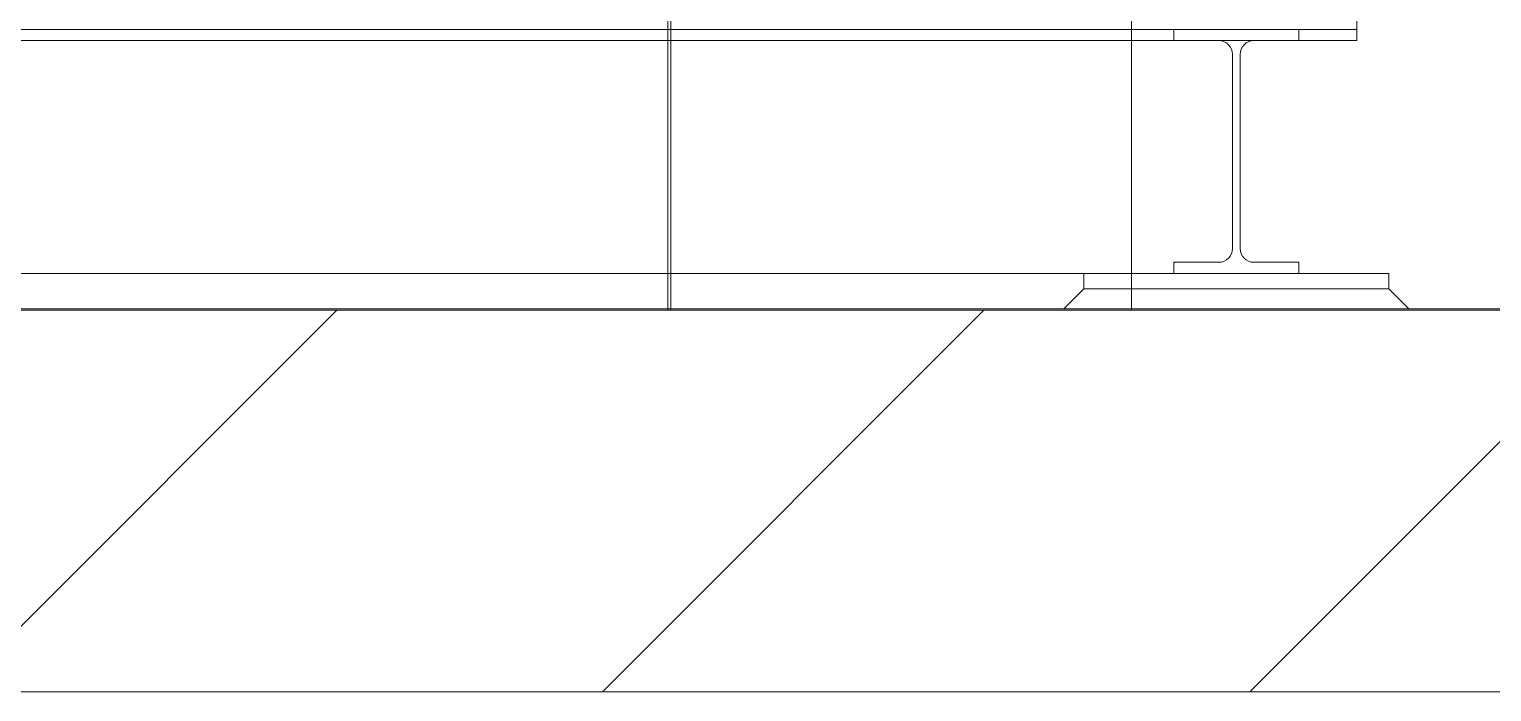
# Model space of a CAD drawing. Header units: millimetres. Extents: x 51154 to 151340, y -24069 to 30962.
# Drawn here: x 109761 to 110720, y -4100 to -3666 of the extents above; entities that cross this region are included whole.
import ezdxf

# ---------------------------------------------------------------- set-up
doc = ezdxf.new("R2010")
doc.units = ezdxf.units.MM
doc.linetypes.add('Осевые', pattern=[6350, 1270, -952.5, 3175, -952.5])
for name, color, linetype, lineweight, true_color in [('Ломаная-1-1', 9, 'Continuous', 9, 0x808080), ('Оси-3', 7, 'Осевые', 9, 0xaaaaaa), ('Партер_ТХ_для_Разрез_dwg _2_-1', 9, 'Continuous', 9, 0x808080)]:
    doc.layers.add(name, color=color, linetype=linetype, lineweight=lineweight, true_color=true_color)
for name, color, linetype, lineweight in [('Стены', 7, 'Continuous', 9), ('Структура _1_', 7, 'Continuous', 18), ('Штриховка разреза-2', 7, 'Continuous', 9)]:
    doc.layers.add(name, color=color, linetype=linetype, lineweight=lineweight)

# ---------------------------------------------------------------- blocks, each defined once
blk = doc.blocks.new('Партер_ТХ_для_Разрез_dwg_A$C1291ba09-8380813-Разрез 1-1')
at = {"layer": 'Ломаная-1-1'}
for p, q in [((106842.77, -3666.13), (108621.4, -3666.13)), ((108539.9, -3682.53), (108539.9, -3809.73)), ((108544.9, -3809.73), (108544.9, -3682.53)), ((106960.21, -3826.03), (108442.4, -3826.03)), ((108442.4, -3836.13), (108429.25, -3849.18)), ((106704.81, -3849.18), (108704.81, -3849.18))]:
    blk.add_line(p, q, dxfattribs=at)
at = {"layer": 'Ломаная-1-1', "flags": 128}
for points in [[(106842.77, -3673.53), (108621.4, -3673.53), (108621.4, -3525.09), (106842.77, -3525.09)], [(108553.9, -3673.53), (108583.4, -3673.53), (108583.4, -3666.13), (108501.4, -3666.13), (108501.4, -3673.53), (108530.9, -3673.53)], [(108530.9, -3818.73), (108501.4, -3818.73), (108501.4, -3826.13), (108583.4, -3826.13), (108583.4, -3818.73), (108553.9, -3818.73)], [(108642.4, -3836.13), (108442.4, -3836.13), (108442.4, -3826.13), (108542.4, -3826.13), (108642.4, -3826.13), (108642.4, -3836.13), (108655.54, -3849.18)]]:
    blk.add_lwpolyline(points, dxfattribs=at)
at = {"layer": 'Ломаная-1-1'}
for centre, start, end in [((108530.9, -3682.53), 0, 90), ((108553.9, -3682.53), 90, 180), ((108530.9, -3809.73), 270, 0), ((108553.9, -3809.73), 180, 270)]:
    blk.add_arc(centre, 9, start, end, dxfattribs=at)
blk = doc.blocks.new('Партер_ТХ_для_Разрез_dwg _2_-8380805-Разрез 1-1')
at = {"layer": 'Ломаная-1-1'}
blk.add_line((108714.81, -3849.18), (110714.81, -3849.18), dxfattribs=at)
at = {"layer": 'Ломаная-1-1', "flags": 128}
blk.add_lwpolyline([(104334.81, -4257.14), (104484.81, -3849.18), (116784.81, -3849.09), (116784.81, -4099.18)], dxfattribs=at)
blk.add_blockref('Партер_ТХ_для_Разрез_dwg_A$C1291ba09-8380813-Разрез 1-1', (2010, 0))

msp = doc.modelspace()

# ---------------------------------------------------------------- hatches: boundary and pattern name
at = {"layer": 'Штриховка разреза-2'}
h = msp.add_hatch(dxfattribs=at)
h.set_pattern_fill('FP_2', color=256, style=0, pattern_type=2)
h.set_pattern_definition([(45, (99498.54, 6475), (-424.264, 424.264), [600, -100, 20, -100]), (45, (99498.54, 6899), (-424.264, 424.264), [])])
h.paths.add_polyline_path([(109177.18, -4100), (129081.62, -4100), (129081.62, -3850), (104481.62, -3850), (104481.62, -4100), (108795.45, -4100)], flags=0)

# ---------------------------------------------------------------- linework, layer by layer
at = {"layer": 'Оси-3'}
msp.add_line((110331.62, -22468.74), (110331.62, 29000), dxfattribs=at)
at = {"layer": 'Стены'}
for p, q in [((110179.62, -3850), (110179.62, -900)), ((110181.62, -900), (110181.62, -3850)), ((110483.62, -3850), (110483.62, -900)), ((106381.62, -3850), (110179.62, -3850)), ((110181.62, -3850), (110483.62, -3850)), ((110481.62, -3850), (116779.62, -3850))]:
    msp.add_line(p, q, dxfattribs=at)
at = {"layer": 'Структура _1_'}
for p, q in [((128781.62, -3850), (104481.62, -3850)), ((104481.62, -4100), (128781.62, -4100))]:
    msp.add_line(p, q, dxfattribs=at)

# ---------------------------------------------------------------- block references
at = {"layer": 'Партер_ТХ_для_Разрез_dwg _2_-1'}
msp.add_blockref('Партер_ТХ_для_Разрез_dwg _2_-8380805-Разрез 1-1', (0, 0), dxfattribs=at)

doc.saveas('drawing.dxf')
